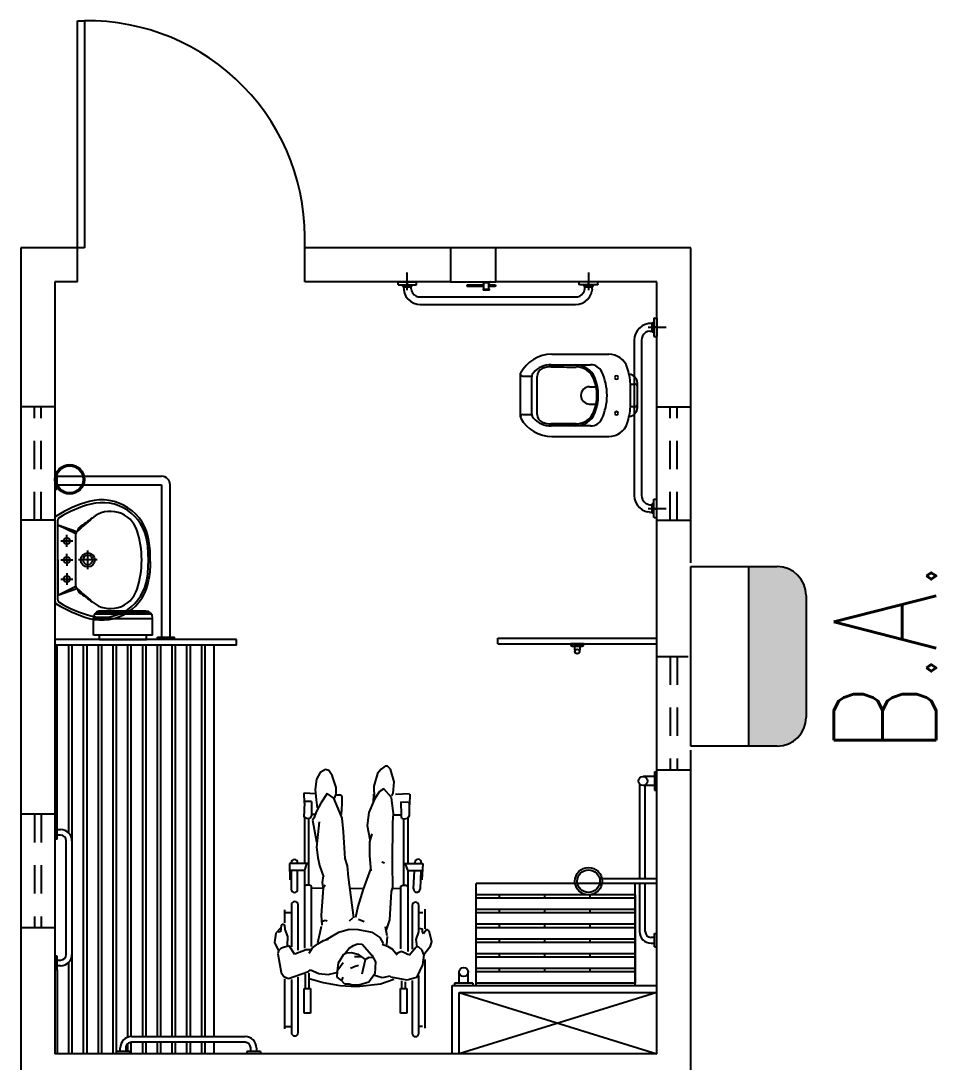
# Model space of a CAD drawing. Header units: millimetres. Extents: x 999 to 1260, y -38 to 225.
# Drawn here: x 1058.533 to 1062.564, y 80.139 to 84.727 of the extents above; entities that cross this region are included whole.
import ezdxf
from ezdxf.enums import TextEntityAlignment as Align

# ---------------------------------------------------------------- set-up
doc = ezdxf.new("R2010")
doc.units = ezdxf.units.MM
doc.linetypes.add('CONTINU', pattern=[0])
doc.linetypes.add('HIDDEN2', pattern=[0.1875, 0.125, -0.0625])
for name, color, linetype in [('I-ARQ', 8, 'Continuous'), ('I-INCENDIO', 2, 'Continuous'), ('I-NORMO_INST', 4, 'Continuous')]:
    doc.layers.add(name, color=color, linetype=linetype)
doc.styles.add('ROMANS', font='romans', dxfattribs={"oblique": 15})

# ---------------------------------------------------------------- blocks, each defined once
blk = doc.blocks.new('praça')
at = {"layer": 'I-ARQ'}
for p, q in [((1259.5908, 32.2488), (1255.8958, 32.2488)), ((1256.5958, 32.0988), (1256.5958, 32.2488)), ((1257.0958, 32.0988), (1257.0958, 32.2488)), ((1258.3908, 32.0988), (1258.3908, 32.2488)), ((1258.8908, 32.0988), (1258.8908, 32.2488)), ((1259.5908, 31.9988), (1259.5908, 32.2488)), ((1259.4408, 32.0988), (1256.0408, 32.0988)), ((1256.0408, 29.4488), (1256.0408, 32.0988)), ((1256.4108, 32.0888), (1256.0408, 32.0888)), ((1256.4108, 32.0888), (1256.4108, 32.0988)), ((1256.4108, 32.0888), (1256.4708, 32.0888)), ((1256.4283, 32.0738), (1256.4283, 32.0888)), ((1256.4533, 32.0888), (1256.4533, 32.0738)), ((1256.4708, 32.0888), (1256.4708, 32.0988)), ((1256.9858, 32.0888), (1256.9858, 32.0988)), ((1256.9858, 32.0888), (1257.0458, 32.0888)), ((1257.0033, 32.0738), (1257.0033, 32.0888)), ((1257.0283, 32.0888), (1257.0283, 32.0738)), ((1257.0458, 32.0888), (1257.0458, 32.0988)), ((1257.0458, 32.0888), (1257.8408, 32.0888)), ((1257.8408, 31.2988), (1257.8408, 32.0988)), ((1257.8408, 31.2988), (1257.8408, 32.0988)), ((1257.8658, 31.2988), (1257.8658, 32.0988)), ((1257.8658, 31.2988), (1257.8658, 32.0988)), ((1258.398, 32.0988), (1258.0336, 32.0988)), ((1259.4408, 31.9988), (1259.4408, 32.0988)), ((1256.4426, 32.0388), (1256.0408, 32.0388)), ((1257.8408, 32.0238), (1256.0408, 32.0238)), ((1256.4783, 32.0488), (1256.9783, 32.0488)), ((1256.6783, 32.0238), (1256.4783, 32.0238)), ((1256.9783, 32.0238), (1256.6983, 32.0238)), ((1257.8408, 32.0388), (1257.014, 32.0388)), ((1259.4408, 31.9988), (1259.5908, 31.9988)), ((1259.5908, 31.9988), (1260.5908, 31.9988)), ((1259.5908, 31.9688), (1259.5908, 31.9988)), ((1260.5908, 31.9988), (1260.5908, 31.9688)), ((1257.8408, 31.9738), (1256.0408, 31.9738)), ((1257.8408, 31.9588), (1256.0408, 31.9588)), ((1260.5908, 31.9688), (1259.5908, 31.9688)), ((1257.8408, 31.9088), (1256.0408, 31.9088)), ((1257.8408, 31.8938), (1256.0408, 31.8938)), ((1257.8658, 31.9018), (1257.8849, 31.9018)), ((1257.8658, 31.9018), (1257.8658, 31.6959)), ((1257.8849, 31.9288), (1257.9608, 31.9288)), ((1257.8849, 31.6688), (1257.8849, 31.9288)), ((1257.9564, 31.6688), (1257.9564, 31.9288)), ((1257.9767, 31.6734), (1257.9767, 31.9243)), ((1257.9861, 31.6827), (1257.9861, 31.915)), ((1257.9908, 31.6988), (1257.9908, 31.8988)), ((1257.8408, 31.8438), (1256.0408, 31.8438)), ((1257.8408, 31.8288), (1256.0408, 31.8288)), ((1256.0508, 31.8288), (1256.0408, 31.8288)), ((1256.0508, 31.7688), (1256.0508, 31.8288)), ((1256.0508, 31.8113), (1256.0658, 31.8113)), ((1256.0508, 31.7688), (1256.0408, 31.7688)), ((1256.0907, 31.7638), (1256.0408, 31.7638)), ((1256.0658, 31.7863), (1256.0508, 31.7863)), ((1256.0837, 31.7788), (1256.0508, 31.7788)), ((1256.0908, 31.2614), (1256.0908, 31.7613)), ((1257.8408, 31.7788), (1256.1127, 31.7788)), ((1257.8408, 31.7638), (1256.1158, 31.7638)), ((1256.1158, 31.7613), (1256.1158, 31.2614)), ((1256.0908, 31.7138), (1256.0408, 31.7138)), ((1257.8408, 31.7138), (1256.1158, 31.7138)), ((1256.0908, 31.6988), (1256.0408, 31.6988)), ((1257.8408, 31.6988), (1256.1158, 31.6988)), ((1257.8658, 31.6959), (1257.8849, 31.6959)), ((1257.8849, 31.6688), (1257.9608, 31.6688)), ((1256.0908, 31.6488), (1256.0408, 31.6488)), ((1256.0908, 31.6338), (1256.0408, 31.6338)), ((1257.8408, 31.6488), (1256.1158, 31.6488)), ((1257.8408, 31.6338), (1256.1158, 31.6338)), ((1256.0908, 31.5838), (1256.0408, 31.5838)), ((1256.0908, 31.5688), (1256.0408, 31.5688)), ((1257.8408, 31.5838), (1256.1158, 31.5838)), ((1257.8408, 31.5688), (1256.1158, 31.5688)), ((1256.0908, 31.5188), (1256.0408, 31.5188)), ((1257.8408, 31.5188), (1256.1158, 31.5188)), ((1256.0908, 31.5038), (1256.0408, 31.5038)), ((1257.8408, 31.5038), (1256.1158, 31.5038)), ((1256.0908, 31.4538), (1256.0408, 31.4538)), ((1256.0908, 31.4388), (1256.0408, 31.4388)), ((1257.8408, 31.4538), (1256.1158, 31.4538)), ((1257.8408, 31.4388), (1256.1158, 31.4388)), ((1256.0908, 31.3988), (1256.0408, 31.3988)), ((1257.8408, 31.3988), (1256.1158, 31.3988)), ((1257.8408, 31.2988), (1257.8658, 31.2988)), ((1257.8408, 31.2988), (1257.8658, 31.2988)), ((1256.0508, 31.2539), (1256.0408, 31.2539)), ((1256.0508, 31.1939), (1256.0508, 31.2539)), ((1256.0508, 31.2364), (1256.0658, 31.2364)), ((1256.0658, 31.2114), (1256.0508, 31.2114)), ((1256.0508, 31.1939), (1256.0408, 31.1939)), ((1259.4408, 30.3569), (1259.4408, 30.9988)), ((1259.4408, 30.9988), (1259.5908, 30.9988)), ((1259.5908, 30.3569), (1259.5908, 30.9988)), ((1259.4041, 30.5478), (1259.4829, 30.5478)), ((1256.0408, 30.3488), (1256.3408, 30.3488)), ((1256.3408, 30.3488), (1256.3408, 29.4488)), ((1256.3508, 30.3388), (1256.3408, 30.3388)), ((1256.3508, 30.2588), (1256.3508, 30.3388)), ((1259.5908, 30.3569), (1259.4408, 30.3569)), ((1259.4408, 30.3569), (1259.4408, 30.1569)), ((1259.4408, 30.3569), (1259.4408, 30.1569)), ((1259.5908, 30.1569), (1259.5908, 30.3569)), ((1256.0408, 30.3188), (1256.3108, 30.3188)), ((1256.3108, 30.3188), (1256.0408, 29.4488)), ((1256.3108, 29.4488), (1256.0408, 30.3188)), ((1256.3108, 30.3188), (1256.3108, 29.4488)), ((1256.3508, 30.3188), (1256.4008, 30.3188)), ((1256.3508, 30.2788), (1256.4008, 30.2788)), ((1259.4211, 30.2104), (1259.4211, 30.2818)), ((1259.4211, 30.2104), (1259.4211, 30.2818)), ((1259.4271, 30.2802), (1259.4211, 30.2802)), ((1259.4271, 30.2802), (1259.4211, 30.2802)), ((1259.4269, 30.2827), (1259.4212, 30.2827)), ((1259.4269, 30.2827), (1259.4212, 30.2827)), ((1259.4271, 30.2104), (1259.4271, 30.2818)), ((1259.4271, 30.2104), (1259.4271, 30.2818)), ((1256.3508, 30.2588), (1256.3408, 30.2588)), ((1256.3408, 30.2431), (1256.7908, 30.2431)), ((1256.3508, 29.5431), (1256.3508, 30.2431)), ((1256.4008, 29.5431), (1256.4008, 30.2431)), ((1256.4108, 30.2431), (1256.7408, 30.2431)), ((1256.4158, 29.5431), (1256.4158, 30.2431)), ((1256.4658, 29.5431), (1256.4658, 30.2431)), ((1256.4808, 29.5431), (1256.4808, 30.2431)), ((1256.5308, 29.5431), (1256.5308, 30.2431)), ((1256.5458, 29.5431), (1256.5458, 30.2431)), ((1256.5958, 29.5431), (1256.5958, 30.2431)), ((1256.6108, 29.5431), (1256.6108, 30.2431)), ((1256.6608, 29.5431), (1256.6608, 30.2431)), ((1256.6758, 29.5431), (1256.6758, 30.2431)), ((1256.7258, 29.5431), (1256.7258, 30.2431)), ((1256.7408, 29.5431), (1256.7408, 30.2431)), ((1256.7908, 29.5431), (1256.7908, 30.2431)), ((1259.4271, 30.2769), (1259.4211, 30.2769)), ((1259.4271, 30.2769), (1259.4211, 30.2769)), ((1259.4271, 30.2718), (1259.4211, 30.2718)), ((1259.4271, 30.2718), (1259.4211, 30.2718)), ((1259.4058, 30.2118), (1259.4058, 30.1859)), ((1259.4058, 30.2118), (1259.4058, 30.1859)), ((1259.4094, 30.2118), (1259.4094, 30.1859)), ((1259.4094, 30.2118), (1259.4094, 30.1859)), ((1259.4094, 30.2104), (1259.4388, 30.2104)), ((1259.4094, 30.2104), (1259.4388, 30.2104)), ((1259.4094, 30.1873), (1259.4388, 30.1873)), ((1259.4094, 30.1873), (1259.4388, 30.1873)), ((1259.4211, 30.1611), (1259.4211, 30.1873)), ((1259.4211, 30.1611), (1259.4211, 30.1873)), ((1259.4271, 30.1611), (1259.4271, 30.1873)), ((1259.4271, 30.1611), (1259.4271, 30.1873)), ((1259.4388, 30.2138), (1259.4388, 30.1839)), ((1259.4388, 30.2138), (1259.4388, 30.1839)), ((1256.4158, 30.1431), (1256.4008, 30.1431)), ((1256.4808, 30.1431), (1256.4658, 30.1431)), ((1256.5458, 30.1431), (1256.5308, 30.1431)), ((1256.6108, 30.1431), (1256.5958, 30.1431)), ((1256.6758, 30.1431), (1256.6608, 30.1431)), ((1256.7408, 30.1431), (1256.7258, 30.1431)), ((1257.8458, 30.1488), (1257.8458, 29.4488)), ((1257.8458, 30.1488), (1257.8708, 30.1488)), ((1257.8458, 30.1488), (1257.8458, 29.4488)), ((1257.8458, 30.1488), (1257.8708, 30.1488)), ((1257.8708, 30.1488), (1257.8708, 29.4488)), ((1257.8708, 30.1488), (1257.8708, 29.4488)), ((1259.4271, 30.1711), (1259.4211, 30.1711)), ((1259.4271, 30.1711), (1259.4211, 30.1711)), ((1259.4271, 30.1671), (1259.4211, 30.1671)), ((1259.4271, 30.1671), (1259.4211, 30.1671)), ((1259.4271, 30.165), (1259.4211, 30.165)), ((1259.4271, 30.165), (1259.4211, 30.165)), ((1259.4408, 30.1569), (1259.5908, 30.1569)), ((1259.4408, 29.4488), (1259.4408, 30.1569)), ((1259.4408, 29.4488), (1259.4408, 30.1569)), ((1259.5908, 29.2988), (1259.5908, 30.1569)), ((1256.4158, 29.9431), (1256.4008, 29.9431)), ((1256.4808, 29.9431), (1256.4658, 29.9431)), ((1256.5458, 29.9431), (1256.5308, 29.9431)), ((1256.6108, 29.9431), (1256.5958, 29.9431)), ((1256.6758, 29.9431), (1256.6608, 29.9431)), ((1256.7408, 29.9431), (1256.7258, 29.9431)), ((1257.8358, 29.7764), (1257.8358, 29.8213)), ((1257.8358, 29.8213), (1257.8358, 29.7764)), ((1257.8458, 29.8263), (1257.8408, 29.8263)), ((1257.8458, 29.8263), (1257.8408, 29.8263)), ((1257.8458, 29.7714), (1257.8458, 29.8263)), ((1257.8458, 29.8263), (1257.8458, 29.7714)), ((1257.8358, 29.8115), (1257.8124, 29.809)), ((1257.8358, 29.8112), (1257.8124, 29.8087)), ((1257.8358, 29.7865), (1257.8124, 29.789)), ((1257.8358, 29.7861), (1257.8124, 29.7887)), ((1256.4158, 29.7431), (1256.4008, 29.7431)), ((1256.4808, 29.7431), (1256.4658, 29.7431)), ((1256.5458, 29.7431), (1256.5308, 29.7431)), ((1256.6108, 29.7431), (1256.5958, 29.7431)), ((1256.6758, 29.7431), (1256.6608, 29.7431)), ((1256.7408, 29.7431), (1256.7258, 29.7431)), ((1257.8458, 29.7714), (1257.8408, 29.7714)), ((1257.8458, 29.7714), (1257.8408, 29.7714)), ((1259.4041, 29.7478), (1259.4829, 29.7478)), ((1256.7908, 29.4488), (1256.7908, 29.6897)), ((1256.8108, 29.4488), (1256.8108, 29.6897)), ((1256.3408, 29.5431), (1256.7908, 29.5431)), ((1256.7408, 29.5431), (1256.3508, 29.5431)), ((1256.7908, 29.5238), (1256.5783, 29.5238)), ((1256.5783, 29.4988), (1256.7908, 29.4988)), ((1257.2288, 29.5238), (1256.8108, 29.5238)), ((1256.8108, 29.4988), (1257.2221, 29.4988)), ((1257.2221, 29.4588), (1257.2221, 29.5088)), ((1257.2621, 29.4588), (1257.2621, 29.5088)), ((1256.5108, 29.4588), (1256.5708, 29.4588)), ((1256.5108, 29.4588), (1256.5108, 29.4488)), ((1256.5283, 29.4738), (1256.5283, 29.4588)), ((1256.5533, 29.4588), (1256.5533, 29.4738)), ((1256.5708, 29.4588), (1256.5708, 29.4488)), ((1257.2821, 29.4588), (1257.2021, 29.4588)), ((1257.2021, 29.4588), (1257.2021, 29.4488)), ((1257.2821, 29.4588), (1257.2821, 29.4488)), ((1258.4419, 29.4856), (1258.4419, 29.4068)), ((1259.2419, 29.4856), (1259.2419, 29.4068)), ((1256.0408, 29.4488), (1259.4408, 29.4488)), ((1256.3408, 29.4488), (1257.8433, 29.4488)), ((1257.2908, 29.4488), (1257.2908, 29.2988)), ((1257.4858, 29.4488), (1257.5058, 29.4488)), ((1257.7908, 29.4488), (1257.7908, 29.2988)), ((1258.3908, 29.4488), (1258.3908, 29.2988)), ((1258.8908, 29.4488), (1258.8908, 29.2988)), ((1255.8958, 29.2988), (1259.5908, 29.2988))]:
    blk.add_line(p, q, dxfattribs=at)
at = {"layer": 'I-ARQ', "linetype": 'HIDDEN2'}
for p, q in [((1257.0958, 32.1888), (1256.5958, 32.1888)), ((1258.3908, 32.1888), (1258.8908, 32.1888)), ((1257.0958, 32.1588), (1256.5958, 32.1588)), ((1258.3908, 32.1588), (1258.8908, 32.1588)), ((1257.7908, 29.3888), (1257.2908, 29.3888)), ((1258.3908, 29.3888), (1258.8908, 29.3888)), ((1257.7908, 29.3588), (1257.2908, 29.3588)), ((1258.3908, 29.3588), (1258.8908, 29.3588))]:
    blk.add_line(p, q, dxfattribs=at)
at = {"layer": 'I-ARQ', "linetype": 'Continuous'}
for p, q in [((1258.0406, 32.0862), (1258.3712, 32.0862)), ((1258.2158, 32.0862), (1258.0604, 32.0862)), ((1258.0604, 32.0862), (1258.0997, 32.0064)), ((1258.0604, 32.0862), (1258.0903, 32.0022)), ((1258.1318, 32.0726), (1258.1318, 32.0201)), ((1258.2158, 32.0862), (1258.3911, 32.0862)), ((1258.2158, 32.0726), (1258.2158, 32.0201)), ((1258.2998, 32.0726), (1258.2998, 32.0201)), ((1258.3712, 32.0862), (1258.3319, 32.0064)), ((1258.3712, 32.0862), (1258.3414, 32.0022)), ((1258.1581, 32.0463), (1258.1056, 32.0463)), ((1258.2158, 32.0463), (1258.1896, 32.0463)), ((1258.2158, 32.0463), (1258.2421, 32.0463)), ((1258.2736, 32.0463), (1258.3261, 32.0463)), ((1258.0997, 32.0064), (1258.3319, 32.0064)), ((1258.2158, 31.9129), (1258.2158, 31.9949)), ((1258.1748, 31.9539), (1258.2568, 31.9539)), ((1258.8455, 30.0488), (1259.0383, 30.0488)), ((1258.8559, 30.0388), (1258.8559, 30.003)), ((1259.0257, 30.0388), (1259.0257, 30.003)), ((1258.8572, 29.9748), (1259.0244, 29.9748)), ((1258.8594, 29.9988), (1259.0223, 29.9988)), ((1258.7599, 29.9105), (1258.7599, 29.6595)), ((1259.1218, 29.9105), (1259.1218, 29.6595)), ((1258.9024, 29.744), (1258.9024, 29.7158)), ((1258.9792, 29.745), (1258.9792, 29.7158)), ((1258.8917, 29.5649), (1258.8917, 29.5429)), ((1258.99, 29.5649), (1258.99, 29.5429)), ((1258.8877, 29.534), (1258.9006, 29.534)), ((1258.9006, 29.534), (1258.994, 29.534))]:
    blk.add_line(p, q, dxfattribs=at)
at = {"layer": 'I-ARQ', "extrusion": (0, 0, -1)}
for p, q in [((1258.5283, 32.0988), (1258.5283, 32.0895)), ((1258.5283, 32.0895), (1258.6033, 32.0895)), ((1258.5471, 32.0895), (1258.5471, 31.6288)), ((1258.5846, 32.0895), (1258.5846, 31.6288)), ((1258.6033, 32.0988), (1258.6033, 32.0895)), ((1257.8658, 31.6476), (1257.8752, 31.6476)), ((1257.8752, 31.6476), (1257.8752, 31.5726)), ((1258.5471, 31.6288), (1257.8752, 31.6288)), ((1257.8658, 31.5726), (1257.8752, 31.5726)), ((1257.8752, 31.5913), (1258.5471, 31.5913))]:
    blk.add_line(p, q, dxfattribs=at)
at = {"layer": 'I-ARQ', "linetype": 'ByBlock'}
for p, q in [((1256.4799, 31.1165), (1256.3977, 31.1026)), ((1256.4945, 31.1137), (1256.4799, 31.1165)), ((1256.5306, 31.1314), (1256.4945, 31.1137)), ((1256.4952, 31.1123), (1256.507, 31.1009)), ((1256.5721, 31.1256), (1256.5306, 31.1314)), ((1256.5929, 31.1068), (1256.5721, 31.1256)), ((1256.5769, 31.1052), (1256.5766, 31.1158)), ((1256.605, 31.1025), (1256.5769, 31.1052)), ((1256.3699, 31.0882), (1256.1496, 31.0882)), ((1256.1607, 31.083), (1256.1607, 31.0589)), ((1256.3813, 31.0907), (1256.3724, 31.0699)), ((1256.3724, 31.0699), (1256.4021, 30.9826)), ((1256.3977, 31.1026), (1256.3813, 31.0907)), ((1256.518, 31.069), (1256.4796, 31.0431)), ((1256.507, 31.1009), (1256.518, 31.069)), ((1256.5171, 31.0744), (1256.5565, 31.0738)), ((1256.5565, 31.0738), (1256.5878, 31.0852)), ((1256.5878, 31.0852), (1256.6066, 31.0867)), ((1256.605, 31.1025), (1256.6107, 31.0984)), ((1256.6066, 31.0867), (1256.6107, 31.0984)), ((1256.6746, 31.0882), (1256.6167, 31.0882)), ((1256.663, 31.083), (1256.663, 31.0589)), ((1256.8483, 31.0583), (1256.7652, 31.0583)), ((1256.8782, 31.0654), (1256.8066, 31.0649)), ((1256.8483, 30.999), (1256.8483, 31.0652)), ((1256.8818, 31.0583), (1256.8779, 31.0583)), ((1256.8782, 30.9808), (1256.8782, 31.0654)), ((1256.3671, 31.0574), (1256.1335, 31.0574)), ((1256.1335, 31.0282), (1256.3785, 31.0282)), ((1256.4812, 31.0419), (1256.5004, 30.9926)), ((1256.4969, 31.0282), (1256.6969, 31.0282)), ((1256.6969, 31.0574), (1256.5111, 31.0574)), ((1256.7652, 31.0299), (1256.8464, 31.0299)), ((1256.8792, 31.0299), (1256.8818, 31.0299)), ((1256.2186, 31.0012), (1256.3278, 31.0012)), ((1256.2186, 30.9731), (1256.2186, 31.0012)), ((1256.3278, 30.9731), (1256.2186, 30.9731)), ((1256.3278, 31.0012), (1256.3278, 30.9731)), ((1256.3278, 30.9954), (1256.3913, 30.9954)), ((1256.3285, 30.9791), (1256.3956, 30.9791)), ((1256.3722, 30.9791), (1256.3541, 30.9175)), ((1256.4103, 30.974), (1256.3935, 30.9368)), ((1256.4021, 30.9826), (1256.4103, 30.974)), ((1256.484, 30.9797), (1256.5071, 30.9645)), ((1256.5004, 30.9926), (1256.5002, 30.9702)), ((1256.8483, 30.999), (1256.5054, 30.999)), ((1256.5125, 30.9689), (1256.7785, 30.9689)), ((1256.7709, 30.9665), (1256.7703, 30.9216)), ((1256.7831, 30.9902), (1256.7785, 30.999)), ((1256.7785, 30.9689), (1256.7831, 30.9777)), ((1256.7831, 30.9777), (1256.7831, 30.9902)), ((1256.7836, 30.9811), (1257.0775, 30.9811)), ((1256.8485, 30.9988), (1256.8777, 30.989)), ((1257.0797, 30.9992), (1256.8782, 30.9992)), ((1257.0759, 30.9871), (1257.0827, 31.0009)), ((1257.0781, 30.9748), (1257.0759, 30.9871)), ((1257.0916, 30.9686), (1257.0781, 30.9748)), ((1257.0827, 31.0009), (1257.146, 30.9988)), ((1257.1518, 30.9696), (1257.0916, 30.9686)), ((1257.0938, 30.9549), (1257.0951, 30.9671)), ((1257.1444, 30.9995), (1257.1903, 31.0017)), ((1257.1518, 30.9696), (1257.1523, 30.9996)), ((1257.1903, 31.0017), (1257.1873, 30.951)), ((1256.3935, 30.9368), (1256.389, 30.8961)), ((1256.5071, 30.9645), (1256.5247, 30.9406)), ((1256.5247, 30.9406), (1256.5389, 30.9158)), ((1256.5735, 30.9322), (1256.5286, 30.9419)), ((1256.6017, 30.9256), (1256.5735, 30.9322)), ((1256.6508, 30.927), (1256.6066, 30.923)), ((1256.6224, 30.9237), (1256.6282, 30.9093)), ((1256.7692, 30.918), (1256.6508, 30.927)), ((1256.7952, 30.9223), (1256.7692, 30.917)), ((1256.8245, 30.9182), (1256.7952, 30.9223)), ((1256.8704, 30.9343), (1256.8196, 30.9158)), ((1256.9048, 30.9409), (1256.8704, 30.9343)), ((1256.9501, 30.9472), (1256.9048, 30.9409)), ((1257.0615, 30.9349), (1256.9501, 30.9472)), ((1257.0695, 30.9642), (1256.9746, 30.9467)), ((1257.0778, 30.9591), (1257.0695, 30.9642)), ((1257.1093, 30.9472), (1257.0778, 30.9591)), ((1257.1446, 30.9282), (1257.1093, 30.9472)), ((1257.1584, 30.9485), (1257.124, 30.9433)), ((1257.1867, 30.9003), (1257.1446, 30.9282)), ((1257.2039, 30.9524), (1257.1584, 30.9485)), ((1257.2504, 30.9465), (1257.2039, 30.9524)), ((1257.2794, 30.9301), (1257.2504, 30.9465)), ((1257.2922, 30.9077), (1257.2794, 30.9301)), ((1256.3541, 30.9175), (1256.3413, 30.8443)), ((1256.389, 30.8961), (1256.398, 30.8591)), ((1256.5389, 30.9158), (1256.5447, 30.8961)), ((1256.5425, 30.9059), (1256.5755, 30.8478)), ((1256.6282, 30.9093), (1256.6257, 30.9006)), ((1256.7827, 30.9093), (1256.7692, 30.918)), ((1257.1657, 30.8698), (1257.1867, 30.9003)), ((1257.2127, 30.8605), (1257.2668, 30.8779)), ((1257.2668, 30.8779), (1257.2884, 30.8931)), ((1257.2884, 30.8931), (1257.2922, 30.9077)), ((1256.3413, 30.8443), (1256.3372, 30.7698)), ((1256.3471, 30.8221), (1256.3646, 30.8389)), ((1256.3632, 30.8351), (1256.3777, 30.8288)), ((1256.3646, 30.8389), (1256.3783, 30.8557)), ((1256.3783, 30.8557), (1256.4042, 30.8541)), ((1256.4042, 30.8541), (1256.4408, 30.8494)), ((1256.4411, 30.8298), (1256.4086, 30.8522)), ((1256.4408, 30.8494), (1256.4795, 30.8265)), ((1256.5755, 30.8478), (1256.5892, 30.8034)), ((1257.0185, 30.8281), (1257.0788, 30.8341)), ((1257.0788, 30.8341), (1257.1035, 30.8434)), ((1257.1411, 30.8352), (1257.0948, 30.8387)), ((1257.1035, 30.8434), (1257.1657, 30.8698)), ((1257.1728, 30.8356), (1257.1411, 30.8352)), ((1257.1665, 30.8676), (1257.1847, 30.8597)), ((1257.1804, 30.8392), (1257.1728, 30.8356)), ((1257.1818, 30.861), (1257.1804, 30.8392)), ((1257.1847, 30.8597), (1257.2127, 30.8605)), ((1256.3425, 30.7893), (1256.3468, 30.8033)), ((1256.3433, 30.7609), (1256.3425, 30.7893)), ((1256.3468, 30.8033), (1256.3471, 30.8221)), ((1256.4178, 30.7974), (1256.4269, 30.7762)), ((1256.4871, 30.792), (1256.4792, 30.7653)), ((1256.4795, 30.8265), (1256.4852, 30.8141)), ((1256.4836, 30.8201), (1256.5059, 30.8028)), ((1256.4852, 30.8141), (1256.4871, 30.792)), ((1256.5059, 30.8028), (1256.5177, 30.784)), ((1256.5177, 30.784), (1256.5247, 30.7656)), ((1256.5892, 30.8034), (1256.5883, 30.7628)), ((1256.6379, 30.789), (1256.6243, 30.8023)), ((1256.6395, 30.7829), (1256.8185, 30.8056)), ((1256.7689, 30.7955), (1256.7692, 30.7455)), ((1256.8185, 30.8056), (1256.8676, 30.8105)), ((1256.8676, 30.8105), (1256.9011, 30.8204)), ((1256.9011, 30.8204), (1257.0185, 30.8281)), ((1256.9011, 30.8204), (1256.903, 30.8239)), ((1256.3372, 30.7698), (1256.3485, 30.6653)), ((1256.3556, 30.7166), (1256.3433, 30.7609)), ((1256.4545, 30.7324), (1256.3907, 30.7468)), ((1256.4269, 30.7762), (1256.4309, 30.7624)), ((1256.4792, 30.7653), (1256.4554, 30.7329)), ((1256.4686, 30.7791), (1256.4688, 30.7523)), ((1256.5226, 30.7453), (1256.4745, 30.7034)), ((1256.5247, 30.7656), (1256.5226, 30.7453)), ((1256.5883, 30.7628), (1256.5758, 30.7033)), ((1256.622, 30.7376), (1256.6324, 30.7618)), ((1256.6888, 30.7644), (1256.64, 30.7753)), ((1256.7653, 30.7417), (1256.6888, 30.7644)), ((1256.8538, 30.7088), (1256.7653, 30.7417)), ((1256.3932, 30.6902), (1256.3556, 30.7166)), ((1256.3753, 30.6573), (1256.3859, 30.6952)), ((1256.4745, 30.7034), (1256.4456, 30.6866)), ((1256.4554, 30.7329), (1256.4661, 30.7146)), ((1256.4661, 30.7146), (1256.4648, 30.7013)), ((1256.5758, 30.7033), (1256.553, 30.6681)), ((1256.913, 30.7139), (1256.8463, 30.7072)), ((1256.9733, 30.7138), (1256.913, 30.7139)), ((1257.009, 30.703), (1256.9733, 30.7138)), ((1257.0464, 30.7238), (1256.9841, 30.7123)), ((1257.1031, 30.716), (1257.0464, 30.7238)), ((1257.1614, 30.6912), (1257.1031, 30.716)), ((1257.1833, 30.6955), (1257.1468, 30.6973)), ((1257.1952, 30.6698), (1257.1614, 30.6912)), ((1257.2188, 30.6948), (1257.1643, 30.6922)), ((1257.2748, 30.6778), (1257.2188, 30.6948)), ((1256.3485, 30.6653), (1256.3692, 30.606)), ((1256.3821, 30.6229), (1256.3753, 30.6573)), ((1256.4456, 30.6866), (1256.3932, 30.6902)), ((1256.5233, 30.6579), (1256.5144, 30.6336)), ((1256.553, 30.6681), (1256.5257, 30.654)), ((1256.8797, 30.6475), (1256.8849, 30.6596)), ((1257.1689, 30.6164), (1257.208, 30.6499)), ((1257.208, 30.6499), (1257.1952, 30.6698)), ((1257.2941, 30.6627), (1257.2748, 30.6778)), ((1257.3075, 30.6451), (1257.2941, 30.6627)), ((1256.3641, 30.5473), (1256.3779, 30.6195)), ((1256.5017, 30.6129), (1256.4767, 30.5914)), ((1256.5144, 30.6336), (1256.5017, 30.6129)), ((1256.5204, 30.6369), (1256.5571, 30.6337)), ((1256.5596, 30.635), (1256.5989, 30.6425)), ((1256.5863, 30.6382), (1256.6304, 30.6236)), ((1256.6304, 30.6236), (1256.7551, 30.616)), ((1256.7551, 30.616), (1256.7722, 30.6107)), ((1256.7688, 30.6094), (1256.7693, 30.5748)), ((1256.7722, 30.6107), (1256.8754, 30.6119)), ((1256.8754, 30.6119), (1257.0591, 30.6102)), ((1257.0591, 30.6102), (1257.0969, 30.6083)), ((1257.0911, 30.5751), (1257.0919, 30.6046)), ((1257.0969, 30.6083), (1257.1689, 30.6164)), ((1257.1768, 30.6149), (1257.189, 30.6098)), ((1257.189, 30.6098), (1257.2378, 30.6052)), ((1257.2378, 30.6052), (1257.2945, 30.6211)), ((1257.2945, 30.6211), (1257.3071, 30.6341)), ((1257.3071, 30.6341), (1257.3075, 30.6451)), ((1256.2186, 30.5766), (1256.3278, 30.5766)), ((1256.2186, 30.5485), (1256.2186, 30.5766)), ((1256.3278, 30.5766), (1256.3278, 30.5485)), ((1256.3278, 30.5708), (1256.3613, 30.5708)), ((1256.3285, 30.5545), (1256.3571, 30.5545)), ((1256.4817, 30.5962), (1256.492, 30.5725)), ((1256.492, 30.5725), (1256.4842, 30.5531)), ((1256.5026, 30.5749), (1256.7785, 30.5749)), ((1256.7785, 30.5749), (1256.7831, 30.5661)), ((1256.7831, 30.5536), (1256.7785, 30.5448)), ((1256.7831, 30.5661), (1256.7831, 30.5536)), ((1256.7836, 30.5628), (1257.0775, 30.5628)), ((1256.8485, 30.5451), (1256.8777, 30.5548)), ((1256.8782, 30.563), (1256.8782, 30.4785)), ((1257.0771, 30.5456), (1257.0736, 30.5623)), ((1257.0738, 30.5633), (1257.0766, 30.5704)), ((1257.0766, 30.5704), (1257.0911, 30.5739)), ((1257.1497, 30.5757), (1257.0911, 30.5739)), ((1257.1497, 30.5757), (1257.1494, 30.543)), ((1257.1849, 30.5374), (1257.1824, 30.5991)), ((1256.3628, 30.5255), (1256.1304, 30.5255)), ((1256.3278, 30.5485), (1256.2186, 30.5485)), ((1256.3768, 30.5065), (1256.3641, 30.5473)), ((1256.4741, 30.5386), (1256.5117, 30.5079)), ((1256.4842, 30.5531), (1256.4781, 30.5423)), ((1256.8483, 30.5448), (1256.4911, 30.5448)), ((1256.6938, 30.5255), (1256.5011, 30.5255)), ((1256.5095, 30.496), (1256.5117, 30.5079)), ((1256.767, 30.5192), (1256.8481, 30.5154)), ((1256.8483, 30.5449), (1256.8483, 30.4801)), ((1257.0797, 30.5447), (1256.8782, 30.5447)), ((1256.8782, 30.514), (1256.8835, 30.5138)), ((1257.0881, 30.5383), (1257.0771, 30.5456)), ((1257.1489, 30.5391), (1257.0881, 30.5383)), ((1257.1847, 30.5363), (1257.1366, 30.5371)), ((1256.1304, 30.4963), (1256.3856, 30.4963)), ((1256.4552, 30.4702), (1256.1525, 30.4702)), ((1256.161, 30.4797), (1256.161, 30.4955)), ((1256.4326, 30.4797), (1256.3768, 30.5065)), ((1256.4765, 30.4748), (1256.4326, 30.4797)), ((1256.4765, 30.4748), (1256.4973, 30.4817)), ((1256.5102, 30.4471), (1256.4765, 30.4748)), ((1256.4973, 30.4817), (1256.5095, 30.496)), ((1256.5111, 30.5029), (1256.5434, 30.5076)), ((1256.5434, 30.5076), (1256.5775, 30.496)), ((1256.5773, 30.4811), (1256.5707, 30.4752)), ((1256.5707, 30.4752), (1256.589, 30.4625)), ((1256.5764, 30.4963), (1256.6938, 30.4963)), ((1256.5901, 30.4808), (1256.5773, 30.4811)), ((1256.589, 30.4625), (1256.5838, 30.4518)), ((1256.5939, 30.4961), (1256.5901, 30.4808)), ((1256.6774, 30.4702), (1256.591, 30.4702)), ((1256.6622, 30.4971), (1256.6622, 30.4785)), ((1256.8483, 30.487), (1256.7657, 30.4908)), ((1256.8783, 30.4785), (1256.8067, 30.4823)), ((1256.8822, 30.4854), (1256.8783, 30.4856)), ((1256.5351, 30.4408), (1256.5102, 30.4471)), ((1256.5838, 30.4518), (1256.5351, 30.4408))]:
    blk.add_line(p, q, dxfattribs=at)
at = {"layer": 'I-ARQ', "linetype": 'CONTINU'}
for points in [[(1259.3907, 30.5594), (1259.3769, 30.5528)], [(1259.4052, 30.5628), (1259.3907, 30.5594)], [(1259.4197, 30.5633), (1259.4052, 30.5628)], [(1259.42, 30.5657), (1259.4197, 30.5647)], [(1259.4197, 30.5647), (1259.4197, 30.5289)], [(1259.4207, 30.5664), (1259.42, 30.5657)], [(1259.4218, 30.5667), (1259.4207, 30.5664)], [(1259.4218, 30.5667), (1259.4276, 30.5667)], [(1259.4218, 30.5667), (1259.4218, 30.5269)], [(1259.4279, 30.5862), (1259.4276, 30.5852)], [(1259.4276, 30.5852), (1259.4276, 30.5482)], [(1259.4286, 30.587), (1259.4279, 30.5862)], [(1259.4297, 30.5873), (1259.4286, 30.587)], [(1259.4297, 30.5873), (1259.4408, 30.5873)], [(1259.4408, 30.5873), (1259.4408, 30.506)], [(1259.3471, 30.5183), (1259.3427, 30.5041)], [(1259.3544, 30.5316), (1259.3471, 30.5183)], [(1259.3645, 30.5434), (1259.3544, 30.5316)], [(1259.3769, 30.5528), (1259.3645, 30.5434)], [(1259.3786, 30.5079), (1259.3753, 30.4988)], [(1259.3842, 30.5164), (1259.3786, 30.5079)], [(1259.392, 30.5234), (1259.3842, 30.5164)], [(1259.4011, 30.5281), (1259.392, 30.5234)], [(1259.4105, 30.5303), (1259.4011, 30.5281)], [(1259.4105, 30.5303), (1259.4197, 30.5303)], [(1259.4197, 30.5289), (1259.42, 30.5279)], [(1259.42, 30.5279), (1259.4207, 30.5272)], [(1259.4207, 30.5272), (1259.4218, 30.5269)], [(1259.4218, 30.5269), (1259.4276, 30.5269)], [(1259.4276, 30.5482), (1259.4408, 30.5482)], [(1259.4276, 30.5466), (1259.4408, 30.5466)], [(1259.4276, 30.5466), (1259.4276, 30.5081)], [(1259.4276, 30.5081), (1259.4279, 30.507)], [(1259.4378, 30.5482), (1259.4378, 30.5466)], [(1259.3427, 30.5041), (1259.3413, 30.4897)], [(1259.3413, 30.4897), (1259.3413, 29.806)], [(1259.3753, 30.4988), (1259.3743, 30.4897)], [(1259.3743, 30.4897), (1259.3743, 29.806)], [(1259.4279, 30.507), (1259.4286, 30.5063)], [(1259.4286, 30.5063), (1259.4297, 30.506)], [(1259.4297, 30.506), (1259.4408, 30.506)], [(1259.3413, 29.806), (1259.3427, 29.7915)], [(1259.3427, 29.7915), (1259.3471, 29.7773)], [(1259.3471, 29.7773), (1259.3544, 29.764)], [(1259.3743, 29.806), (1259.3753, 29.7968)], [(1259.3753, 29.7968), (1259.3786, 29.7877)], [(1259.3786, 29.7877), (1259.3842, 29.7792)], [(1259.3842, 29.7792), (1259.392, 29.7723)], [(1259.4276, 29.7876), (1259.4279, 29.7886)], [(1259.4276, 29.749), (1259.4276, 29.7876)], [(1259.4279, 29.7886), (1259.4286, 29.7893)], [(1259.4286, 29.7893), (1259.4297, 29.7896)], [(1259.4297, 29.7896), (1259.4408, 29.7896)], [(1259.4408, 29.7084), (1259.4408, 29.7896)], [(1259.3544, 29.764), (1259.3645, 29.7522)], [(1259.3645, 29.7522), (1259.3769, 29.7428)], [(1259.3769, 29.7428), (1259.3907, 29.7363)], [(1259.3907, 29.7363), (1259.4004, 29.734)], [(1259.4089, 29.7327), (1259.4197, 29.7323)], [(1259.4105, 29.7653), (1259.4197, 29.7653)], [(1259.42, 29.7677), (1259.4197, 29.7667)], [(1259.4197, 29.7667), (1259.4197, 29.731)], [(1259.4197, 29.731), (1259.42, 29.7299)], [(1259.4207, 29.7685), (1259.42, 29.7677)], [(1259.42, 29.7299), (1259.4207, 29.7292)], [(1259.4218, 29.7687), (1259.4207, 29.7685)], [(1259.4207, 29.7292), (1259.4218, 29.7289)], [(1259.4218, 29.7687), (1259.4276, 29.7687)], [(1259.4218, 29.7687), (1259.4218, 29.7289)], [(1259.4218, 29.7289), (1259.4276, 29.7289)], [(1259.4276, 29.749), (1259.4408, 29.749)], [(1259.4276, 29.7475), (1259.4408, 29.7475)], [(1259.4276, 29.7104), (1259.4276, 29.7475)], [(1259.4378, 29.7475), (1259.4378, 29.749)], [(1259.4279, 29.7094), (1259.4276, 29.7104)], [(1259.4286, 29.7086), (1259.4279, 29.7094)], [(1259.4297, 29.7084), (1259.4286, 29.7086)], [(1259.4297, 29.7084), (1259.4408, 29.7084)], [(1258.4855, 29.5469), (1258.4714, 29.5426)], [(1258.5, 29.5484), (1258.4855, 29.5469)], [(1259.1837, 29.5484), (1258.5, 29.5484)], [(1259.1982, 29.5469), (1259.1837, 29.5484)], [(1259.2123, 29.5426), (1259.1982, 29.5469)], [(1258.4303, 29.4989), (1258.428, 29.4893)], [(1258.4368, 29.5127), (1258.4303, 29.4989)], [(1258.4462, 29.5251), (1258.4368, 29.5127)], [(1258.458, 29.5353), (1258.4462, 29.5251)], [(1258.4714, 29.5426), (1258.458, 29.5353)], [(1258.4733, 29.5054), (1258.4663, 29.4977)], [(1258.4818, 29.5111), (1258.4733, 29.5054)], [(1258.4908, 29.5143), (1258.4818, 29.5111)], [(1258.5, 29.5154), (1258.4908, 29.5143)], [(1259.1837, 29.5154), (1258.5, 29.5154)], [(1259.1929, 29.5143), (1259.1837, 29.5154)], [(1259.2019, 29.5111), (1259.1929, 29.5143)], [(1259.2104, 29.5054), (1259.2019, 29.5111)], [(1259.2174, 29.4977), (1259.2104, 29.5054)], [(1259.2257, 29.5353), (1259.2123, 29.5426)], [(1259.2375, 29.5251), (1259.2257, 29.5353)], [(1259.2469, 29.5127), (1259.2375, 29.5251)], [(1259.2534, 29.4989), (1259.2469, 29.5127)], [(1259.2568, 29.4845), (1259.2534, 29.4989)], [(1258.4024, 29.46), (1258.4027, 29.461)], [(1258.4024, 29.46), (1258.4024, 29.4488)], [(1258.4027, 29.461), (1258.4034, 29.4618)], [(1258.4034, 29.4618), (1258.4044, 29.462)], [(1258.4044, 29.462), (1258.4415, 29.462)], [(1258.4233, 29.4689), (1258.423, 29.4679)], [(1258.423, 29.4679), (1258.423, 29.462)], [(1258.4628, 29.4679), (1258.423, 29.4679)], [(1258.424, 29.4697), (1258.4233, 29.4689)], [(1258.425, 29.4699), (1258.424, 29.4697)], [(1258.4608, 29.4699), (1258.425, 29.4699)], [(1258.4267, 29.4807), (1258.4264, 29.4699)], [(1258.4415, 29.462), (1258.4415, 29.4488)], [(1258.443, 29.462), (1258.443, 29.4488)], [(1258.443, 29.462), (1258.4816, 29.462)], [(1258.4593, 29.4792), (1258.4593, 29.4699)], [(1258.4618, 29.4697), (1258.4608, 29.4699)], [(1258.4625, 29.4689), (1258.4618, 29.4697)], [(1258.4628, 29.4679), (1258.4625, 29.4689)], [(1258.4628, 29.4679), (1258.4628, 29.462)], [(1258.4816, 29.462), (1258.4826, 29.4618)], [(1258.4826, 29.4618), (1258.4834, 29.461)], [(1258.4834, 29.461), (1258.4836, 29.46)], [(1258.4836, 29.46), (1258.4836, 29.4488)], [(1259.2003, 29.461), (1259.2001, 29.46)], [(1259.2001, 29.46), (1259.2001, 29.4488)], [(1259.2011, 29.4618), (1259.2003, 29.461)], [(1259.2021, 29.462), (1259.2011, 29.4618)], [(1259.2407, 29.462), (1259.2021, 29.462)], [(1259.2221, 29.4886), (1259.2174, 29.4977)], [(1259.2212, 29.4689), (1259.2209, 29.4679)], [(1259.2209, 29.4679), (1259.2209, 29.462)], [(1259.2607, 29.4679), (1259.2209, 29.4679)], [(1259.2219, 29.4697), (1259.2212, 29.4689)], [(1259.223, 29.4699), (1259.2219, 29.4697)], [(1259.2244, 29.4792), (1259.2221, 29.4886)], [(1259.2587, 29.4699), (1259.223, 29.4699)], [(1259.2244, 29.4792), (1259.2244, 29.4699)], [(1259.2407, 29.462), (1259.2407, 29.4488)], [(1259.2422, 29.462), (1259.2422, 29.4488)], [(1259.2793, 29.462), (1259.2422, 29.462)], [(1259.2573, 29.4699), (1259.2568, 29.4845)], [(1259.2597, 29.4697), (1259.2587, 29.4699)], [(1259.2604, 29.4689), (1259.2597, 29.4697)], [(1259.2607, 29.4679), (1259.2604, 29.4689)], [(1259.2607, 29.4679), (1259.2607, 29.462)], [(1259.2803, 29.4618), (1259.2793, 29.462)], [(1259.281, 29.461), (1259.2803, 29.4618)], [(1259.2813, 29.46), (1259.281, 29.461)], [(1259.2813, 29.46), (1259.2813, 29.4488)], [(1258.4024, 29.4488), (1258.4836, 29.4488)], [(1258.4415, 29.4519), (1258.443, 29.4519)], [(1259.2813, 29.4488), (1259.2001, 29.4488)], [(1259.2422, 29.4519), (1259.2407, 29.4519)]]:
    blk.add_lwpolyline(points, dxfattribs=at)
at = {"layer": 'I-ARQ', "linetype": 'Continuous'}
for points in [[(1259.392, 29.7723), (1259.3985, 29.7685)], [(1259.3985, 29.7685), (1259.4047, 29.7662)], [(1259.4089, 29.7327), (1259.4004, 29.734)], [(1259.4047, 29.7662), (1259.4105, 29.7653)], [(1258.4267, 29.4807), (1258.428, 29.4893)], [(1258.4602, 29.485), (1258.4593, 29.4792)], [(1258.4626, 29.4912), (1258.4602, 29.485)], [(1258.4663, 29.4977), (1258.4626, 29.4912)]]:
    blk.add_lwpolyline(points, dxfattribs=at)
at = {"layer": 'I-ARQ', "linetype": 'Continuous', "ltscale": 2.5}
for radius in [0.065, 0.0599]:
    blk.add_circle((1258.5708, 32.0338), radius, dxfattribs=at)
at = {"layer": 'I-ARQ', "linetype": 'Continuous'}
for centre, radius in [((1258.1318, 32.0463), 0.0137), ((1258.2158, 32.0463), 0.0137), ((1258.2998, 32.0463), 0.0137), ((1258.2158, 31.9539), 0.031), ((1258.2158, 31.9539), 0.021)]:
    blk.add_circle(centre, radius, dxfattribs=at)
at = {"layer": 'I-ARQ'}
for centre, radius in [((1256.4008, 30.2988), 0.02), ((1259.4241, 30.1611), 0.003), ((1259.4241, 30.1611), 0.003), ((1256.8008, 29.7488), 0.06), ((1256.8008, 29.7488), 0.05), ((1257.8124, 29.799), 0.01), ((1257.8124, 29.7987), 0.01), ((1257.2421, 29.5088), 0.02)]:
    blk.add_circle(centre, radius, dxfattribs=at)
for centre, radius, start, end in [((1256.4783, 32.0738), 0.05, 180, 270), ((1256.4783, 32.0738), 0.025, 180, 270), ((1256.9783, 32.0738), 0.025, 270, 360), ((1256.9783, 32.0738), 0.05, 270, 360), ((1259.6348, 31.954), 0.9562, 267.3669, 0.8882), ((1257.9608, 31.8988), 0.03, 360, 90), ((1256.0658, 31.7613), 0.05, 360, 90), ((1256.0658, 31.7613), 0.025, 360, 90), ((1257.9608, 31.6988), 0.03, 270, 360), ((1256.0658, 31.2614), 0.05, 270, 360), ((1256.0658, 31.2614), 0.025, 270, 360), ((1259.4241, 30.2818), 0.003, 360, 180), ((1259.4241, 30.2818), 0.003, 360, 180), ((1259.4076, 30.2114), 0.00182, 13.2763, 166.7237), ((1259.4076, 30.2114), 0.00182, 13.2763, 166.7237), ((1259.4398, 30.2141), 0.00108, 342.7498, 197.2502), ((1259.4398, 30.2141), 0.00108, 342.7498, 197.2502), ((1259.4076, 30.1863), 0.00182, 193.2763, 346.7237), ((1259.4076, 30.1863), 0.00182, 193.2763, 346.7237), ((1259.4398, 30.1835), 0.00108, 162.7498, 17.2502), ((1259.4398, 30.1835), 0.00108, 162.7498, 17.2502), ((1257.8408, 29.8213), 0.005, 90, 180), ((1257.8408, 29.8213), 0.005, 90, 180), ((1257.8408, 29.7764), 0.005, 180, 270), ((1257.8408, 29.7764), 0.005, 180, 270), ((1256.5783, 29.4738), 0.05, 90, 180), ((1256.5783, 29.4738), 0.025, 90, 180)]:
    blk.add_arc(centre, radius, start, end, dxfattribs=at)
at = {"layer": 'I-ARQ', "linetype": 'Continuous'}
for centre, radius, start, end in [((1258.4927, 31.7975), 0.5549, 147.8128, 164.2898), ((1258.4582, 31.8128), 0.505, 148.0101, 165.2817), ((1258.0336, 32.0862), 0.0126, 90, 147.2141), ((1258.0406, 32.0736), 0.0126, 90, 148.0101), ((1258.3911, 32.0736), 0.0126, 31.9899, 90), ((1258.3978, 32.0859), 0.013, 33.6664, 89.1195), ((1257.9735, 31.8128), 0.505, 14.7183, 31.9899), ((1257.9914, 31.8207), 0.4982, 14.7649, 33.1325), ((1263.1358, 27.5653), 6.7189, 138.67232, 139.44029), ((1263.4971, 28.0268), 6.7189, 143.83475, 144.44029), ((1258.0839, 31.9836), 0.0137, 81.7289, 143.8347), ((1258.0997, 31.9938), 0.0126, 90, 138.6723), ((1258.3319, 31.9938), 0.0126, 41.3277, 90), ((1253.2959, 27.5653), 6.7189, 40.55971, 41.32768), ((1258.3478, 31.9836), 0.0137, 36.1653, 98.2711), ((1252.9345, 28.0268), 6.7189, 35.55971, 36.16525), ((1258.1607, 31.8924), 0.2096, 164.7081, 262.055), ((1258.1627, 31.8904), 0.1995, 165.2817, 262.1149), ((1258.1249, 31.854), 0.1233, 139.4403, 252.413), ((1258.2689, 31.8904), 0.1995, 277.8851, 14.7183), ((1258.2711, 31.8923), 0.2095, 277.9107, 15.3262), ((1258.3067, 31.854), 0.1233, 287.587, 40.5597), ((1258.2158, 32.1408), 0.4242, 252.413, 270), ((1258.2158, 32.1408), 0.4242, 270, 287.587), ((1258.1939, 31.9649), 0.2869, 257.4895, 274.3851), ((1258.2158, 32.2738), 0.5866, 262.1149, 270), ((1258.2158, 32.2738), 0.5866, 270, 277.8851), ((1258.2249, 32.1457), 0.4669, 268.8827, 279.2427), ((1258.9162, 29.9105), 0.1564, 118.7373, 180), ((1258.8459, 30.0388), 0.01, 359.8884, 118.8499), ((1259.0358, 30.0388), 0.01, 89.7922, 179.9991), ((1258.9654, 29.9105), 0.1563, 359.9902, 62.2303), ((1258.9088, 29.9148), 0.1027, 131.3884, 180.9459), ((1258.8571, 29.9375), 0.0373, 89.8602, 156.3305), ((1258.8594, 29.9709), 0.0279, 90, 131.5009), ((1258.8506, 30.003), 0.00536, 285.2334, 359.9971), ((1259.0223, 29.9709), 0.0279, 48.6292, 90), ((1259.0245, 29.9375), 0.0374, 23.6015, 90.0987), ((1259.0311, 30.003), 0.00536, 180.0034, 254.8516), ((1258.9728, 29.9147), 0.1028, 359.0718, 48.6293), ((1253.3962, 29.8254), 5.4106, 359.0939, 0.9281), ((1258.9089, 29.9147), 0.0938, 156.2727, 180.9281), ((1253.3963, 29.8255), 5.4195, 359.7661, 0.928), ((1258.973, 29.9148), 0.0936, 359.0468, 23.7022), ((1264.4853, 29.8255), 5.4195, 179.0722, 180.2341), ((1264.4854, 29.8255), 5.4106, 179.0721, 180.9063), ((1258.8961, 29.804), 0.0894, 179.7389, 247.7368), ((1258.8988, 29.803), 0.0831, 179.7665, 249.1901), ((1258.9408, 29.744), 0.0384, 360, 180), ((1258.9828, 29.803), 0.0831, 290.7846, 0.2336), ((1258.9855, 29.804), 0.0894, 292.2631, 0.2228), ((1258.8598, 29.739), 0.0536, 179.094, 245.0396), ((1259.0219, 29.739), 0.0536, 294.9586, 0.9045), ((1258.9408, 29.9132), 0.2457, 245.0397, 294.9602), ((1258.9408, 29.9132), 0.2073, 247.7368, 292.2632), ((1258.9408, 29.9129), 0.2008, 249.1296, 290.8599), ((1258.8457, 29.6595), 0.0858, 179.9999, 250.9145), ((1259.036, 29.6595), 0.0858, 289.0023, 0.0511), ((1258.8622, 29.6259), 0.0076, 90, 270), ((1258.8622, 29.6259), 0.0076, 270, 90), ((1259.0195, 29.6259), 0.0076, 90, 270), ((1259.0195, 29.6259), 0.0076, 270, 90), ((1258.8995, 29.8145), 0.2499, 250.8678, 267.9591), ((1258.8877, 29.5742), 0.0402, 185.9957, 270), ((1258.9408, 30.9667), 1.4029, 267.9492, 272.0509), ((1258.9822, 29.8141), 0.2495, 272.0268, 289.1182), ((1258.994, 29.5742), 0.0402, 270, 354.0088), ((1258.9006, 29.5429), 0.00894, 180.0002, 270), ((1258.981, 29.5429), 0.00894, 270, 359.9998)]:
    blk.add_arc(centre, radius, start, end, dxfattribs=at)
at = {"layer": 'I-ARQ', "linetype": 'ByBlock'}
for centre, radius, start, end in [((1256.7652, 31.0441), 0.0142, 90, 270), ((1256.8818, 31.0441), 0.0142, 270, 90), ((1256.1335, 31.0428), 0.0146, 90, 270), ((1256.6969, 31.0428), 0.0146, 270, 90), ((1256.1304, 30.5109), 0.0146, 90, 270), ((1256.6938, 30.5109), 0.0146, 270, 90), ((1256.7663, 30.505), 0.0142, 87.3371, 267.3371), ((1256.8828, 30.4996), 0.0142, 267.3371, 87.3371)]:
    blk.add_arc(centre, radius, start, end, dxfattribs=at)
at = {"layer": 'I-ARQ'}
blk.add_ellipse((1258.5471, 31.6288), major_axis=(0.0265, -0.0265), ratio=1, start_param=5.497787, end_param=7.068583, dxfattribs=at)
at = {"layer": 'I-ARQ', "width": 1, "flags": 3}
blk.add_attdef('CODIGO', text='', height=0.024, rotation=360, dxfattribs=at).set_placement((1257.0158, 34.8444), align=Align.MIDDLE)
at = {"layer": 'I-ARQ', "text_generation_flag": 4, "width": 1, "flags": 3}
blk.add_attdef('CODIGO', text='', height=0.024, rotation=360, dxfattribs=at).set_placement((1258.8708, 16.0277), align=Align.MIDDLE)
at = {"layer": 'I-ARQ', "style": 'ROMANS', "width": 1}
blk.add_attdef('0.00', (1278.7034, -45.8668), '', height=0.36, dxfattribs=at)
blk = doc.blocks.new('*U317')
at = {"color": 2}
blk.add_wipeout([(-0.1621, -0.0044), (-0.1621, 0.1694), (-0.1316, 0.2063), (0.1294, 0.2084), (0.162, 0.1683), (0.162, -0.0044)], dxfattribs=at)
blk.add_hatch(color=256).paths.add_polyline_path([(0.1557, 0.1), (0.1557, 0.15, 0.414214), (0.1057, 0.2), (-0.1057, 0.2, 0.414214), (-0.1557, 0.15), (-0.1557, 0.1)])
at = {"color": 0}
for p, q in [((-0.1057, 0.2), (0.1057, 0.2)), ((-0.1557, 0.1), (-0.1557, 0.15)), ((0.1557, 0.15), (0.1557, 0.1)), ((-0.1557, 0.1), (0.1557, 0.1)), ((-0.1557, 0), (-0.1557, 0.1)), ((0.1557, 0.1), (0.1557, 0)), ((0.1557, 0), (-0.1557, 0))]:
    blk.add_line(p, q, dxfattribs=at)
for centre, start, end in [((-0.1057, 0.15), 90, 180), ((0.1057, 0.15), 0, 90)]:
    blk.add_arc(centre, 0.05, start, end, dxfattribs=at)

msp = doc.modelspace()

# ---------------------------------------------------------------- block references
at = {"layer": 'I-ARQ', "rotation": 90}
msp.add_blockref('praça', (1090.7819, -1175.8639), dxfattribs=at)

# ---------------------------------------------------------------- texts
at = {"layer": 'I-NORMO_INST', "style": 'ROMANS', "width": 0.75}
msp.add_text('B.A.', height=0.45, rotation=90, dxfattribs=at).set_placement((1062.5638, 81.5003))

# ---------------------------------------------------------------- next in the draw order: block references
at = {"layer": 'I-INCENDIO', "xscale": 2.54, "yscale": 2.54, "zscale": 2.54, "rotation": 269.9999999999999}
msp.add_blockref('*U317', (1061.483, 81.9269), dxfattribs=at)

doc.saveas('drawing.dxf')
